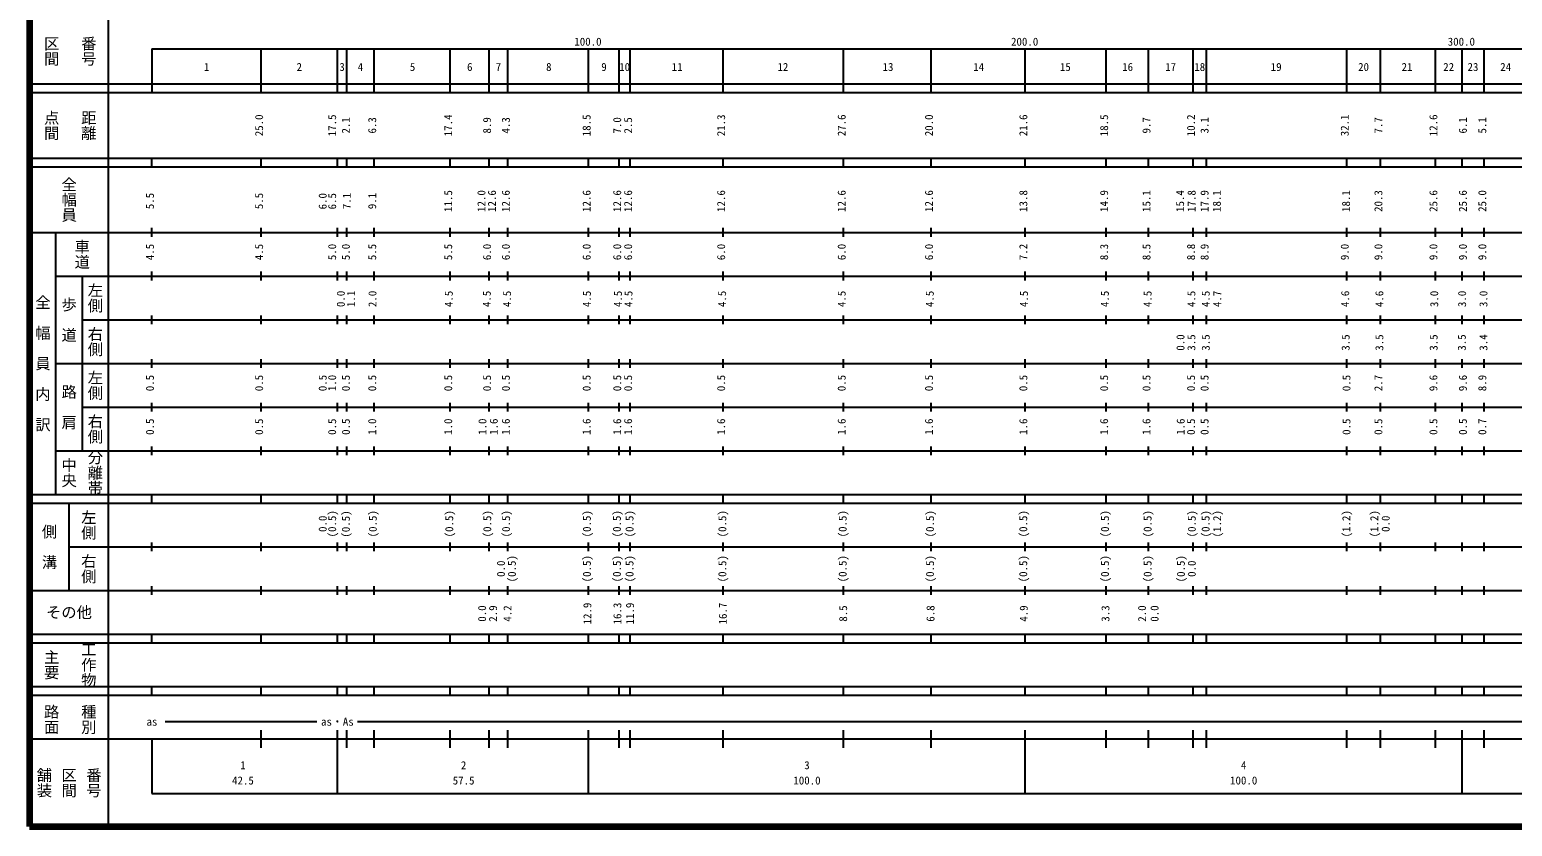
# Model space of a CAD drawing. Units: millimetres on the paper, enlarged 1000 times. Extents: x 40000 to 680000, y 20000 to 380000.
# Drawn here: x 40000 to 379522, y 20000 to 202409 of the extents above; entities that cross this region are included whole.
import ezdxf
from ezdxf.enums import TextEntityAlignment as Align

# ---------------------------------------------------------------- set-up
doc = ezdxf.new("R2010")
doc.units = ezdxf.units.MM
doc.header["$LTSCALE"] = 1000
doc.layers.add('M-TTL', color=2, linetype='Continuous', lineweight=140)
doc.layers.add('M-TTL-BAND', color=7, linetype='Continuous', lineweight=25)
doc.styles.add('@ＭＳ ゴシック', font='')
doc.styles.add('ＭＳ ゴシック', font='')
doc.styles.get('@ＭＳ ゴシック').set_extended_font_data('@MS Gothic')
doc.styles.get('ＭＳ ゴシック').set_extended_font_data('MS Gothic')

msp = doc.modelspace()

# ---------------------------------------------------------------- linework, layer by layer
at = {"layer": 'M-TTL'}
for p, q in [((40000, 380000), (40000, 20000)), ((40000, 20000), (680000, 20000))]:
    msp.add_line(p, q, dxfattribs=at)
at = {"layer": 'M-TTL-BAND'}
for p, q in [((58000, 370000), (58000, 20000)), ((68000, 198000), (579000, 198000)), ((68000, 198000), (68000, 188000)), ((93000, 188000), (93000, 198000)), ((110500, 188000), (110500, 198000)), ((112600, 188000), (112600, 198000)), ((118900, 188000), (118900, 198000)), ((136300, 188000), (136300, 198000)), ((145200, 188000), (145200, 198000)), ((149500, 188000), (149500, 198000)), ((168000, 188000), (168000, 198000)), ((175000, 188000), (175000, 198000)), ((177500, 188000), (177500, 198000)), ((198800, 188000), (198800, 198000)), ((226400, 188000), (226400, 198000)), ((246400, 188000), (246400, 198000)), ((268000, 188000), (268000, 198000)), ((286500, 188000), (286500, 198000)), ((296200, 188000), (296200, 198000)), ((306400, 188000), (306400, 198000)), ((309500, 188000), (309500, 198000)), ((341600, 188000), (341600, 198000)), ((349300, 188000), (349300, 198000)), ((361900, 188000), (361900, 198000)), ((368000, 188000), (368000, 198000)), ((373100, 188000), (373100, 198000)), ((40000, 190000), (579000, 190000)), ((40000, 188000), (579000, 188000)), ((40000, 173000), (579000, 173000)), ((40000, 171000), (579000, 171000)), ((68000, 171000), (68000, 173000)), ((93000, 171000), (93000, 173000)), ((110500, 171000), (110500, 173000)), ((112600, 171000), (112600, 173000)), ((118900, 171000), (118900, 173000)), ((136300, 171000), (136300, 173000)), ((145200, 171000), (145200, 173000)), ((149500, 171000), (149500, 173000)), ((168000, 171000), (168000, 173000)), ((175000, 171000), (175000, 173000)), ((177500, 171000), (177500, 173000)), ((198800, 171000), (198800, 173000)), ((226400, 171000), (226400, 173000)), ((246400, 171000), (246400, 173000)), ((268000, 171000), (268000, 173000)), ((286500, 171000), (286500, 173000)), ((296200, 171000), (296200, 173000)), ((306400, 171000), (306400, 173000)), ((309500, 171000), (309500, 173000)), ((341600, 171000), (341600, 173000)), ((349300, 171000), (349300, 173000)), ((361900, 171000), (361900, 173000)), ((368000, 171000), (368000, 173000)), ((373100, 171000), (373100, 173000)), ((68000, 155000), (68000, 157000)), ((93000, 155000), (93000, 157000)), ((110500, 155000), (110500, 157000)), ((112600, 155000), (112600, 157000)), ((118900, 155000), (118900, 157000)), ((136300, 155000), (136300, 157000)), ((145200, 155000), (145200, 157000)), ((149500, 155000), (149500, 157000)), ((168000, 155000), (168000, 157000)), ((175000, 155000), (175000, 157000)), ((177500, 155000), (177500, 157000)), ((198800, 155000), (198800, 157000)), ((226400, 155000), (226400, 157000)), ((246400, 155000), (246400, 157000)), ((268000, 155000), (268000, 157000)), ((286500, 155000), (286500, 157000)), ((296200, 155000), (296200, 157000)), ((306400, 155000), (306400, 157000)), ((309500, 155000), (309500, 157000)), ((341600, 155000), (341600, 157000)), ((349300, 155000), (349300, 157000)), ((361900, 155000), (361900, 157000)), ((368000, 155000), (368000, 157000)), ((373100, 155000), (373100, 157000)), ((40000, 156000), (579000, 156000)), ((46000, 96000), (46000, 156000)), ((46000, 146000), (579000, 146000)), ((52000, 146000), (52000, 106000)), ((68000, 145000), (68000, 147000)), ((93000, 145000), (93000, 147000)), ((110500, 145000), (110500, 147000)), ((112600, 145000), (112600, 147000)), ((118900, 145000), (118900, 147000)), ((136300, 145000), (136300, 147000)), ((145200, 145000), (145200, 147000)), ((149500, 145000), (149500, 147000)), ((168000, 145000), (168000, 147000)), ((175000, 145000), (175000, 147000)), ((177500, 145000), (177500, 147000)), ((198800, 145000), (198800, 147000)), ((226400, 145000), (226400, 147000)), ((246400, 145000), (246400, 147000)), ((268000, 145000), (268000, 147000)), ((286500, 145000), (286500, 147000)), ((296200, 145000), (296200, 147000)), ((306400, 145000), (306400, 147000)), ((309500, 145000), (309500, 147000)), ((341600, 145000), (341600, 147000)), ((349300, 145000), (349300, 147000)), ((361900, 145000), (361900, 147000)), ((368000, 145000), (368000, 147000)), ((373100, 145000), (373100, 147000)), ((52000, 136000), (579000, 136000)), ((68000, 135000), (68000, 137000)), ((93000, 135000), (93000, 137000)), ((110500, 135000), (110500, 137000)), ((112600, 135000), (112600, 137000)), ((118900, 135000), (118900, 137000)), ((136300, 135000), (136300, 137000)), ((145200, 135000), (145200, 137000)), ((149500, 135000), (149500, 137000)), ((168000, 135000), (168000, 137000)), ((175000, 135000), (175000, 137000)), ((177500, 135000), (177500, 137000)), ((198800, 135000), (198800, 137000)), ((226400, 135000), (226400, 137000)), ((246400, 135000), (246400, 137000)), ((268000, 135000), (268000, 137000)), ((286500, 135000), (286500, 137000)), ((296200, 135000), (296200, 137000)), ((306400, 135000), (306400, 137000)), ((309500, 135000), (309500, 137000)), ((341600, 135000), (341600, 137000)), ((349300, 135000), (349300, 137000)), ((361900, 135000), (361900, 137000)), ((368000, 135000), (368000, 137000)), ((373100, 135000), (373100, 137000)), ((46000, 126000), (579000, 126000)), ((68000, 125000), (68000, 127000)), ((93000, 125000), (93000, 127000)), ((110500, 125000), (110500, 127000)), ((112600, 125000), (112600, 127000)), ((118900, 125000), (118900, 127000)), ((136300, 125000), (136300, 127000)), ((145200, 125000), (145200, 127000)), ((149500, 125000), (149500, 127000)), ((168000, 125000), (168000, 127000)), ((175000, 125000), (175000, 127000)), ((177500, 125000), (177500, 127000)), ((198800, 125000), (198800, 127000)), ((226400, 125000), (226400, 127000)), ((246400, 125000), (246400, 127000)), ((268000, 125000), (268000, 127000)), ((286500, 125000), (286500, 127000)), ((296200, 125000), (296200, 127000)), ((306400, 125000), (306400, 127000)), ((309500, 125000), (309500, 127000)), ((341600, 125000), (341600, 127000)), ((349300, 125000), (349300, 127000)), ((361900, 125000), (361900, 127000)), ((368000, 125000), (368000, 127000)), ((373100, 125000), (373100, 127000)), ((52000, 116000), (579000, 116000)), ((68000, 115000), (68000, 117000)), ((93000, 115000), (93000, 117000)), ((110500, 115000), (110500, 117000)), ((112600, 115000), (112600, 117000)), ((118900, 115000), (118900, 117000)), ((136300, 115000), (136300, 117000)), ((145200, 115000), (145200, 117000)), ((149500, 115000), (149500, 117000)), ((168000, 115000), (168000, 117000)), ((175000, 115000), (175000, 117000)), ((177500, 115000), (177500, 117000)), ((198800, 115000), (198800, 117000)), ((226400, 115000), (226400, 117000)), ((246400, 115000), (246400, 117000)), ((268000, 115000), (268000, 117000)), ((286500, 115000), (286500, 117000)), ((296200, 115000), (296200, 117000)), ((306400, 115000), (306400, 117000)), ((309500, 115000), (309500, 117000)), ((341600, 115000), (341600, 117000)), ((349300, 115000), (349300, 117000)), ((361900, 115000), (361900, 117000)), ((368000, 115000), (368000, 117000)), ((373100, 115000), (373100, 117000)), ((46000, 106000), (579000, 106000)), ((68000, 105000), (68000, 107000)), ((93000, 105000), (93000, 107000)), ((110500, 105000), (110500, 107000)), ((112600, 105000), (112600, 107000)), ((118900, 105000), (118900, 107000)), ((136300, 105000), (136300, 107000)), ((145200, 105000), (145200, 107000)), ((149500, 105000), (149500, 107000)), ((168000, 105000), (168000, 107000)), ((175000, 105000), (175000, 107000)), ((177500, 105000), (177500, 107000)), ((198800, 105000), (198800, 107000)), ((226400, 105000), (226400, 107000)), ((246400, 105000), (246400, 107000)), ((268000, 105000), (268000, 107000)), ((286500, 105000), (286500, 107000)), ((296200, 105000), (296200, 107000)), ((306400, 105000), (306400, 107000)), ((309500, 105000), (309500, 107000)), ((341600, 105000), (341600, 107000)), ((349300, 105000), (349300, 107000)), ((361900, 105000), (361900, 107000)), ((368000, 105000), (368000, 107000)), ((373100, 105000), (373100, 107000)), ((40000, 96000), (579000, 96000)), ((68000, 94000), (68000, 96000)), ((93000, 94000), (93000, 96000)), ((110500, 94000), (110500, 96000)), ((112600, 94000), (112600, 96000)), ((118900, 94000), (118900, 96000)), ((136300, 94000), (136300, 96000)), ((145200, 94000), (145200, 96000)), ((149500, 94000), (149500, 96000)), ((168000, 94000), (168000, 96000)), ((175000, 94000), (175000, 96000)), ((177500, 94000), (177500, 96000)), ((198800, 94000), (198800, 96000)), ((226400, 94000), (226400, 96000)), ((246400, 94000), (246400, 96000)), ((268000, 94000), (268000, 96000)), ((286500, 94000), (286500, 96000)), ((296200, 94000), (296200, 96000)), ((306400, 94000), (306400, 96000)), ((309500, 94000), (309500, 96000)), ((341600, 94000), (341600, 96000)), ((349300, 94000), (349300, 96000)), ((361900, 94000), (361900, 96000)), ((368000, 94000), (368000, 96000)), ((373100, 94000), (373100, 96000)), ((40000, 94000), (579000, 94000)), ((49000, 94000), (49000, 74000)), ((68000, 83000), (68000, 85000)), ((93000, 83000), (93000, 85000)), ((110500, 83000), (110500, 85000)), ((112600, 83000), (112600, 85000)), ((118900, 83000), (118900, 85000)), ((136300, 83000), (136300, 85000)), ((145200, 83000), (145200, 85000)), ((149500, 83000), (149500, 85000)), ((168000, 83000), (168000, 85000)), ((175000, 83000), (175000, 85000)), ((177500, 83000), (177500, 85000)), ((198800, 83000), (198800, 85000)), ((226400, 83000), (226400, 85000)), ((246400, 83000), (246400, 85000)), ((268000, 83000), (268000, 85000)), ((286500, 83000), (286500, 85000)), ((296200, 83000), (296200, 85000)), ((306400, 83000), (306400, 85000)), ((309500, 83000), (309500, 85000)), ((341600, 83000), (341600, 85000)), ((349300, 83000), (349300, 85000)), ((361900, 83000), (361900, 85000)), ((368000, 83000), (368000, 85000)), ((373100, 83000), (373100, 85000)), ((49000, 84000), (579000, 84000)), ((68000, 73000), (68000, 75000)), ((93000, 73000), (93000, 75000)), ((110500, 73000), (110500, 75000)), ((112600, 73000), (112600, 75000)), ((118900, 73000), (118900, 75000)), ((136300, 73000), (136300, 75000)), ((145200, 73000), (145200, 75000)), ((149500, 73000), (149500, 75000)), ((168000, 73000), (168000, 75000)), ((175000, 73000), (175000, 75000)), ((177500, 73000), (177500, 75000)), ((198800, 73000), (198800, 75000)), ((226400, 73000), (226400, 75000)), ((246400, 73000), (246400, 75000)), ((268000, 73000), (268000, 75000)), ((286500, 73000), (286500, 75000)), ((296200, 73000), (296200, 75000)), ((306400, 73000), (306400, 75000)), ((309500, 73000), (309500, 75000)), ((341600, 73000), (341600, 75000)), ((349300, 73000), (349300, 75000)), ((361900, 73000), (361900, 75000)), ((368000, 73000), (368000, 75000)), ((373100, 73000), (373100, 75000)), ((40000, 74000), (579000, 74000)), ((40000, 64000), (579000, 64000)), ((40000, 62000), (579000, 62000)), ((68000, 62000), (68000, 64000)), ((93000, 62000), (93000, 64000)), ((110500, 62000), (110500, 64000)), ((112600, 62000), (112600, 64000)), ((118900, 62000), (118900, 64000)), ((136300, 62000), (136300, 64000)), ((145200, 62000), (145200, 64000)), ((149500, 62000), (149500, 64000)), ((168000, 62000), (168000, 64000)), ((175000, 62000), (175000, 64000)), ((177500, 62000), (177500, 64000)), ((198800, 62000), (198800, 64000)), ((226400, 62000), (226400, 64000)), ((246400, 62000), (246400, 64000)), ((268000, 62000), (268000, 64000)), ((286500, 62000), (286500, 64000)), ((296200, 62000), (296200, 64000)), ((306400, 62000), (306400, 64000)), ((309500, 62000), (309500, 64000)), ((341600, 62000), (341600, 64000)), ((349300, 62000), (349300, 64000)), ((361900, 62000), (361900, 64000)), ((368000, 62000), (368000, 64000)), ((373100, 62000), (373100, 64000)), ((40000, 52000), (579000, 52000)), ((68000, 50000), (68000, 52000)), ((93000, 50000), (93000, 52000)), ((110500, 50000), (110500, 52000)), ((112600, 50000), (112600, 52000)), ((118900, 50000), (118900, 52000)), ((136300, 50000), (136300, 52000)), ((145200, 50000), (145200, 52000)), ((149500, 50000), (149500, 52000)), ((168000, 50000), (168000, 52000)), ((175000, 50000), (175000, 52000)), ((177500, 50000), (177500, 52000)), ((198800, 50000), (198800, 52000)), ((226400, 50000), (226400, 52000)), ((246400, 50000), (246400, 52000)), ((268000, 50000), (268000, 52000)), ((286500, 50000), (286500, 52000)), ((296200, 50000), (296200, 52000)), ((306400, 50000), (306400, 52000)), ((309500, 50000), (309500, 52000)), ((341600, 50000), (341600, 52000)), ((349300, 50000), (349300, 52000)), ((361900, 50000), (361900, 52000)), ((368000, 50000), (368000, 52000)), ((373100, 50000), (373100, 52000)), ((40000, 50000), (579000, 50000)), ((71000, 44000), (105750, 44000)), ((93000, 38000), (93000, 42000)), ((110500, 27500), (110500, 42000)), ((112600, 38000), (112600, 42000)), ((115060, 44000), (541860, 44000)), ((118900, 38000), (118900, 42000)), ((136300, 38000), (136300, 42000)), ((145200, 38000), (145200, 42000)), ((149500, 38000), (149500, 42000)), ((168000, 27500), (168000, 42000)), ((175000, 38000), (175000, 42000)), ((177500, 38000), (177500, 42000)), ((198800, 38000), (198800, 42000)), ((226400, 38000), (226400, 42000)), ((246400, 38000), (246400, 42000)), ((268000, 27500), (268000, 42000)), ((286500, 38000), (286500, 42000)), ((296200, 38000), (296200, 42000)), ((306400, 38000), (306400, 42000)), ((309500, 38000), (309500, 42000)), ((341600, 38000), (341600, 42000)), ((349300, 38000), (349300, 42000)), ((361900, 38000), (361900, 42000)), ((368000, 27500), (368000, 42000)), ((373100, 38000), (373100, 42000)), ((40000, 40000), (579000, 40000)), ((68000, 40000), (68000, 27500)), ((68000, 27500), (579000, 27500))]:
    msp.add_line(p, q, dxfattribs=at)

# ---------------------------------------------------------------- texts
at = {"layer": 'M-TTL-BAND', "style": '@ＭＳ ゴシック'}
for s, p in [('区間', (45000, 197500)), ('番号', (53500, 197500)), ('点間', (45000, 180500)), ('距離', (53500, 180500)), ('全幅員', (49000, 163500)), ('車道', (52000, 151000)), ('左側', (55000, 141000)), ('全\u3000幅\u3000員\u3000内\u3000訳', (43000, 126000)), ('歩\u3000道', (49000, 136000)), ('右側', (55000, 131000)), ('左側', (55000, 121000)), ('路\u3000肩', (49000, 116000)), ('右側', (55000, 111000)), ('分離帯', (55000, 101000)), ('中央', (49000, 101000)), ('左側', (53500, 89000)), ('側\u3000溝', (44500, 84000)), ('右側', (53500, 79000)), ('工作物', (53500, 57000)), ('主要', (45000, 57000)), ('路面', (45000, 44500)), ('種別', (53500, 44500)), ('舗装', (43333, 30000)), ('区間', (49000, 30000)), ('番号', (54667, 30000))]:
    msp.add_text(s, height=2566, rotation=270, dxfattribs=at).set_placement(p, align=Align.MIDDLE_CENTER)
at = {"layer": 'M-TTL-BAND', "style": 'ＭＳ ゴシック'}
for s, p in [('100.0', (167844, 198195)), ('200.0', (267844, 198195)), ('300.0', (367844, 198195)), ('1', (80500, 192405)), ('2', (101750, 192405)), ('3', (111544, 192405)), ('4', (115744, 192405)), ('5', (127680, 192405)), ('6', (140787, 192405)), ('7', (147348, 192405)), ('8', (158881, 192405)), ('9', (171511, 192405)), ('10', (176242, 192405)), ('11', (188278, 192405)), ('12', (212487, 192405)), ('13', (236547, 192405)), ('14', (257317, 192405)), ('15', (277165, 192405)), ('16', (291423, 192405)), ('17', (301276, 192405)), ('18', (307933, 192405)), ('19', (325440, 192405)), ('20', (345454, 192405)), ('21', (355415, 192405)), ('22', (364943, 192405)), ('23', (370502, 192405)), ('24', (377998, 192405)), ('as', (68000, 42500)), ('as・As', (110465, 42500)), ('1', (88844, 32523)), ('2', (139377, 32523)), ('3', (218000, 32523)), ('4', (318000, 32523)), ('42.5', (88844, 29033)), ('57.5', (139377, 29033)), ('100.0', (218000, 29033)), ('100.0', (318000, 29033))]:
    msp.add_text(s, height=1833, dxfattribs=at).set_placement(p, align=Align.BOTTOM_CENTER)
for s, p in [('25.0', (94000, 180500)), ('17.5', (110728, 180500)), ('2.1', (113861, 180500)), ('6.3', (119900, 180500)), ('17.4', (137300, 180500)), ('8.9', (146200, 180500)), ('4.3', (150500, 180500)), ('18.5', (169000, 180500)), ('7.0', (176000, 180500)), ('2.5', (178500, 180500)), ('21.3', (199800, 180500)), ('27.6', (227400, 180500)), ('20.0', (247400, 180500)), ('21.6', (269000, 180500)), ('18.5', (287500, 180500)), ('9.7', (297200, 180500)), ('10.2', (307400, 180500)), ('3.1', (310500, 180500)), ('32.1', (342600, 180500)), ('7.7', (350300, 180500)), ('12.6', (362900, 180500)), ('6.1', (369652, 180500)), ('5.1', (374100, 180500)), ('5.5', (69000, 163174)), ('5.5', (94000, 163174)), ('6.0', (108554, 163125)), ('6.5', (110728, 163125)), ('7.1', (114077, 163174)), ('9.1', (119900, 163174)), ('11.5', (137300, 163174)), ('12.0', (144906, 163174)), ('12.6', (147321, 163174)), ('12.6', (150500, 163174)), ('12.6', (169000, 163174)), ('12.6', (176000, 163174)), ('12.6', (178500, 163174)), ('12.6', (199800, 163174)), ('12.6', (227400, 163174)), ('12.6', (247400, 163174)), ('13.8', (269000, 163174)), ('14.9', (287500, 163174)), ('15.1', (297200, 163174)), ('15.4', (304900, 163174)), ('17.8', (307536, 163174)), ('17.9', (310500, 163174)), ('18.1', (313306, 163174)), ('18.1', (342896, 163174)), ('20.3', (350300, 163174)), ('25.6', (362900, 163174)), ('25.6', (369652, 163174)), ('25.0', (374100, 163174)), ('4.5', (69000, 151500)), ('4.5', (94000, 151500)), ('5.0', (110728, 151500)), ('5.0', (113861, 151500)), ('5.5', (119900, 151500)), ('5.5', (137300, 151500)), ('6.0', (146200, 151500)), ('6.0', (150500, 151500)), ('6.0', (169000, 151500)), ('6.0', (176000, 151500)), ('6.0', (178500, 151500)), ('6.0', (199800, 151500)), ('6.0', (227400, 151500)), ('6.0', (247400, 151500)), ('7.2', (269000, 151500)), ('8.3', (287500, 151500)), ('8.5', (297200, 151500)), ('8.8', (307400, 151500)), ('8.9', (310500, 151500)), ('9.0', (342600, 151500)), ('9.0', (350300, 151500)), ('9.0', (362900, 151500)), ('9.0', (369652, 151500)), ('9.0', (374100, 151500)), ('0.0', (112709, 140761)), ('1.1', (115066, 140761)), ('2.0', (119960, 140761)), ('4.5', (137434, 140761)), ('4.5', (146138, 140761)), ('4.5', (150786, 140761)), ('4.5', (169056, 140761)), ('4.5', (176168, 140761)), ('4.5', (178583, 140761)), ('4.5', (200023, 140761)), ('4.5', (227406, 140761)), ('4.5', (247578, 140761)), ('4.5', (269148, 140761)), ('4.5', (287669, 140761)), ('4.5', (297456, 140761)), ('4.5', (307487, 140761)), ('4.5', (310773, 140761)), ('4.7', (313416, 140761)), ('4.6', (342701, 140761)), ('4.6', (350530, 140761)), ('3.0', (363095, 140761)), ('3.0', (369471, 140761)), ('3.0', (374362, 140761)), ('0.0', (304987, 130776)), ('3.5', (307487, 130776)), ('3.5', (310773, 130776)), ('3.5', (342811, 130776)), ('3.5', (350530, 130776)), ('3.5', (362960, 130776)), ('3.5', (369411, 130776)), ('3.4', (374362, 130776)), ('0.5', (69000, 121500)), ('0.5', (94000, 121500)), ('0.5', (108554, 121500)), ('1.0', (110728, 121500)), ('0.5', (113861, 121500)), ('0.5', (119900, 121500)), ('0.5', (137300, 121500)), ('0.5', (146200, 121500)), ('0.5', (150500, 121500)), ('0.5', (169000, 121500)), ('0.5', (176000, 121500)), ('0.5', (178500, 121500)), ('0.5', (199800, 121500)), ('0.5', (227400, 121500)), ('0.5', (247400, 121500)), ('0.5', (269000, 121500)), ('0.5', (287500, 121500)), ('0.5', (297200, 121500)), ('0.5', (307400, 121500)), ('0.5', (310500, 121500)), ('0.5', (342994, 121500)), ('2.7', (350300, 121500)), ('9.6', (362900, 121500)), ('9.6', (369652, 121500)), ('8.9', (374100, 121500)), ('0.5', (69000, 111500)), ('0.5', (94000, 111500)), ('0.5', (110728, 111500)), ('0.5', (113861, 111500)), ('1.0', (119900, 111500)), ('1.0', (137300, 111500)), ('1.0', (145147, 111500)), ('1.6', (147741, 111500)), ('1.6', (150500, 111500)), ('1.6', (169000, 111500)), ('1.6', (176000, 111500)), ('1.6', (178500, 111500)), ('1.6', (199800, 111500)), ('1.6', (227400, 111500)), ('1.6', (247400, 111500)), ('1.6', (269000, 111500)), ('1.6', (287500, 111500)), ('1.6', (297200, 111500)), ('1.6', (305032, 111500)), ('0.5', (307400, 111500)), ('0.5', (310500, 111500)), ('0.5', (342994, 111500)), ('0.5', (350300, 111500)), ('0.5', (362900, 111500)), ('0.5', (369652, 111500)), ('0.7', (374100, 111500)), ('(0.5)', (110728, 89274)), ('(0.5)', (113861, 89224)), ('(0.5)', (120032, 89280)), ('(0.5)', (137544, 89280)), ('(0.5)', (146248, 89280)), ('(0.5)', (150554, 89280)), ('(0.5)', (169056, 89280)), ('(0.5)', (175932, 89280)), ('(0.5)', (178822, 89280)), ('(0.5)', (200078, 89280)), ('(0.5)', (227626, 89280)), ('(0.5)', (247633, 89280)), ('(0.5)', (268983, 89280)), ('(0.5)', (287696, 89280)), ('(0.5)', (297456, 89280)), ('(0.5)', (307571, 89280)), ('(0.5)', (310737, 89280)), ('(1.2)', (313380, 89280)), ('(1.2)', (342957, 89280)), ('(1.2)', (349361, 89280)), ('0.0', (108554, 89274)), ('0.0', (351968, 89280)), ('(0.5)', (151875, 78985)), ('(0.5)', (169056, 78985)), ('(0.5)', (175932, 78985)), ('(0.5)', (178822, 78985)), ('(0.5)', (200078, 78985)), ('(0.5)', (227626, 78985)), ('(0.5)', (247633, 78985)), ('(0.5)', (268983, 78985)), ('(0.5)', (287696, 78985)), ('(0.5)', (297456, 78985)), ('(0.5)', (305071, 78985)), ('0.0', (149375, 78985)), ('0.0', (307571, 78985)), ('0.0', (145065, 68723)), ('2.9', (147565, 68723)), ('4.2', (150886, 68723)), ('12.9', (169166, 68723)), ('16.3', (176042, 68723)), ('11.9', (178932, 68723)), ('16.7', (200188, 68723)), ('8.5', (227737, 68723)), ('6.8', (247743, 68723)), ('4.9', (269093, 68723)), ('3.3', (287806, 68723)), ('2.0', (296189, 68723)), ('0.0', (299052, 68723))]:
    msp.add_text(s, height=1833, rotation=90, dxfattribs=at).set_placement(p, align=Align.BOTTOM_CENTER)
msp.add_text('その他', height=2566, dxfattribs=at).set_placement((49000, 69000), align=Align.MIDDLE_CENTER)

doc.saveas('drawing.dxf')
